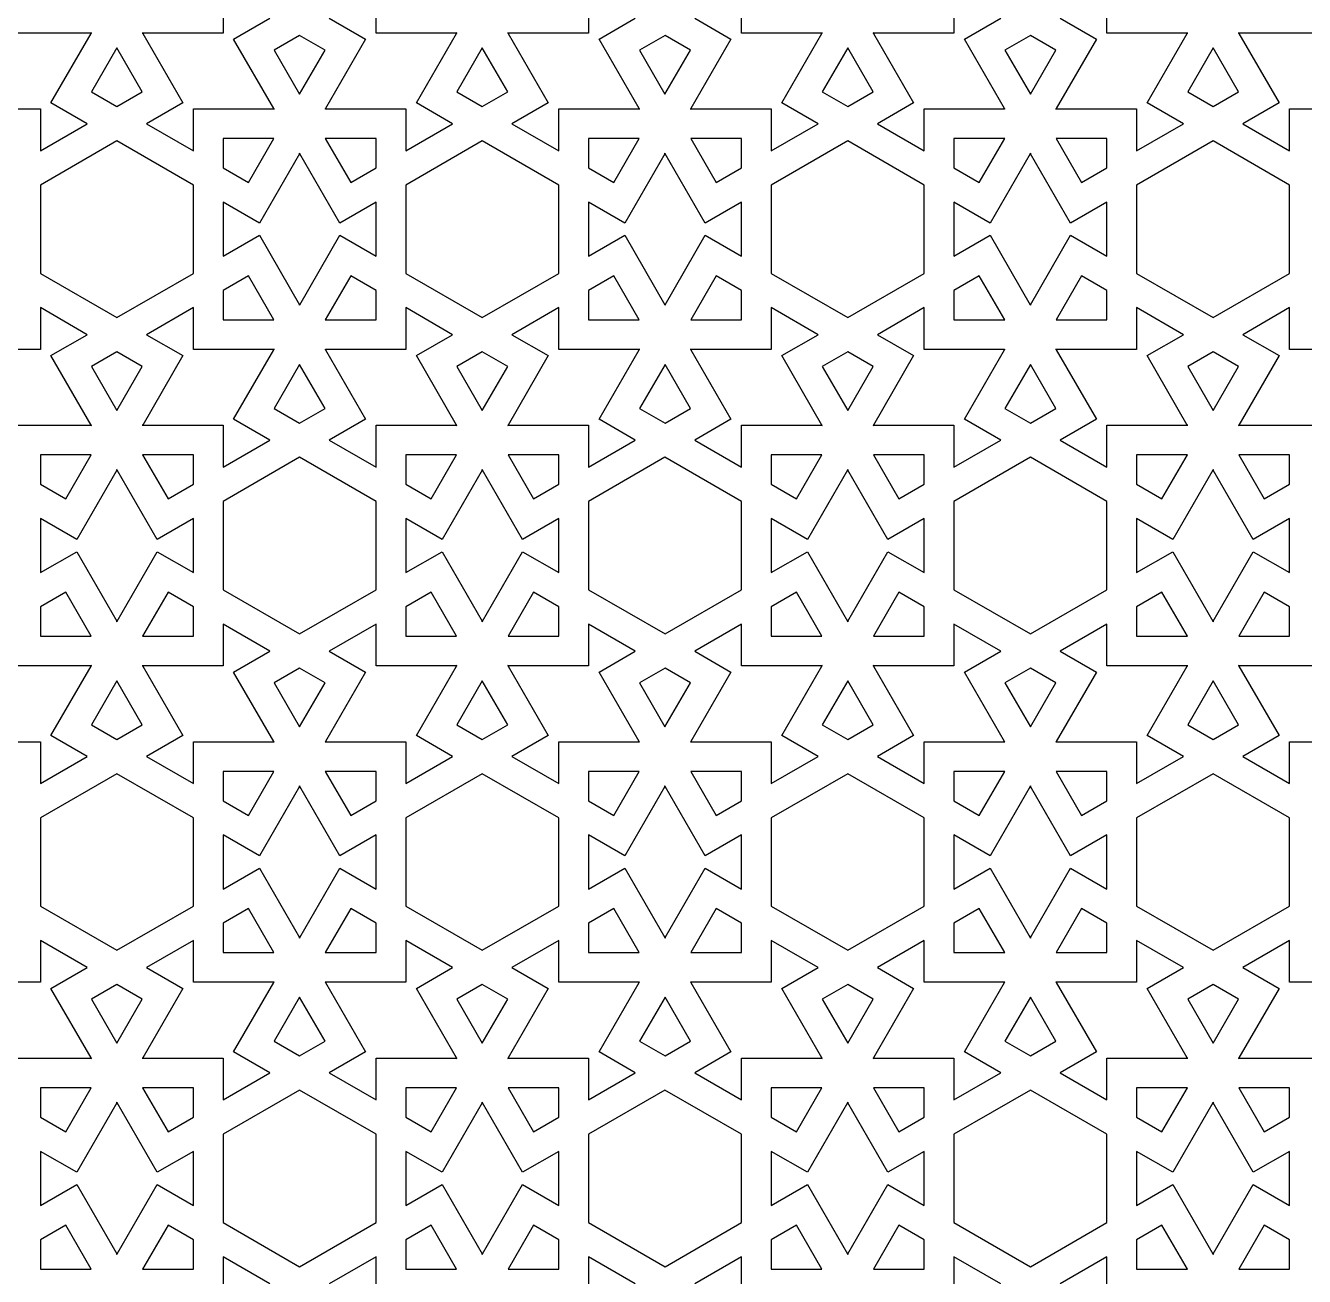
# Model space of a CAD drawing. Header units: metres. Extents: x -128 to 138, y -11 to 215.
# Drawn here: x 4.9 to 73.8, y 97 to 164.5 of the extents above; entities that cross this region are included whole.
import ezdxf

# ---------------------------------------------------------------- set-up
doc = ezdxf.new("R2010")
doc.units = ezdxf.units.M

msp = doc.modelspace()

# ---------------------------------------------------------------- linework, layer by layer
for p, q in [((15.569, 166.31), (15.569, 164.054)), ((23.8151, 164.054), (23.8151, 166.31)), ((35.2611, 166.31), (35.2611, 164.054)), ((43.5072, 164.054), (43.5072, 166.31)), ((54.9532, 166.31), (54.9532, 164.054)), ((63.1992, 164.054), (63.1992, 166.31)), ((16.1378, 163.725), (18.0921, 164.854)), ((21.2921, 164.854), (23.2464, 163.725)), ((35.8298, 163.725), (37.7841, 164.854)), ((40.9842, 164.854), (42.9385, 163.725)), ((55.5219, 163.725), (57.4762, 164.854)), ((60.6762, 164.854), (62.6306, 163.725)), ((8.44319, 164.054), (4.12302, 164.054)), ((6.29173, 160.297), (8.45181, 164.039)), ((8.46909, 164.069), (8.44319, 164.054)), ((8.45181, 164.039), (8.47772, 164.054)), ((8.46045, 164.054), (8.46909, 164.069)), ((8.47772, 164.054), (8.46045, 164.054)), ((11.2316, 164.054), (11.2143, 164.054)), ((11.2143, 164.054), (11.2403, 164.039)), ((11.2489, 164.054), (11.223, 164.069)), ((11.223, 164.069), (11.2316, 164.054)), ((11.2403, 164.039), (13.4003, 160.298)), ((15.569, 164.054), (11.2489, 164.054)), ((28.1353, 164.054), (23.8151, 164.054)), ((25.9838, 160.297), (28.1439, 164.039)), ((28.1611, 164.069), (28.1353, 164.054)), ((28.1439, 164.039), (28.1698, 164.054)), ((28.1525, 164.054), (28.1611, 164.069)), ((28.1698, 164.054), (28.1525, 164.054)), ((30.9237, 164.054), (30.9064, 164.054)), ((30.9064, 164.054), (30.9324, 164.039)), ((30.941, 164.054), (30.9151, 164.069)), ((30.9151, 164.069), (30.9237, 164.054)), ((30.9324, 164.039), (33.0924, 160.298)), ((35.2611, 164.054), (30.941, 164.054)), ((47.8273, 164.054), (43.5072, 164.054)), ((45.6759, 160.297), (47.836, 164.039)), ((47.8532, 164.069), (47.8273, 164.054)), ((47.836, 164.039), (47.8619, 164.054)), ((47.8446, 164.054), (47.8532, 164.069)), ((47.8619, 164.054), (47.8446, 164.054)), ((50.6158, 164.054), (50.5985, 164.054)), ((50.5985, 164.054), (50.6245, 164.039)), ((50.6331, 164.054), (50.6072, 164.069)), ((50.6072, 164.069), (50.6158, 164.054)), ((50.6245, 164.039), (52.7845, 160.298)), ((54.9532, 164.054), (50.6331, 164.054)), ((67.5194, 164.054), (63.1992, 164.054)), ((65.368, 160.297), (67.528, 164.039)), ((67.5453, 164.069), (67.5194, 164.054)), ((67.528, 164.039), (67.554, 164.054)), ((67.5367, 164.054), (67.5453, 164.069)), ((67.554, 164.054), (67.5367, 164.054)), ((70.3079, 164.054), (70.2906, 164.054)), ((70.2906, 164.054), (70.3165, 164.039)), ((70.3251, 164.054), (70.2992, 164.069)), ((70.2992, 164.069), (70.3079, 164.054)), ((70.3165, 164.039), (72.4766, 160.298)), ((74.6453, 164.054), (70.3251, 164.054)), ((18.2978, 159.984), (16.1378, 163.725)), ((19.6921, 163.93), (18.3234, 163.14)), ((21.0608, 163.14), (19.6921, 163.93)), ((23.2464, 163.725), (21.0863, 159.984)), ((37.9899, 159.984), (35.8298, 163.725)), ((39.3842, 163.93), (38.0155, 163.14)), ((40.7528, 163.14), (39.3842, 163.93)), ((42.9385, 163.725), (40.7784, 159.984)), ((57.682, 159.984), (55.5219, 163.725)), ((59.0762, 163.93), (57.7076, 163.14)), ((60.4449, 163.14), (59.0762, 163.93)), ((62.6306, 163.725), (60.4705, 159.984)), ((9.84604, 163.254), (8.47736, 160.883)), ((11.2147, 160.883), (9.84604, 163.254)), ((18.3234, 163.14), (19.6921, 160.769)), ((19.6921, 160.769), (21.0608, 163.14)), ((29.5381, 163.254), (28.1694, 160.883)), ((30.9068, 160.883), (29.5381, 163.254)), ((38.0155, 163.14), (39.3841, 160.769)), ((39.3841, 160.769), (40.7528, 163.14)), ((49.2302, 163.254), (47.8615, 160.883)), ((50.5989, 160.883), (49.2302, 163.254)), ((57.7076, 163.14), (59.0762, 160.769)), ((59.0762, 160.769), (60.4449, 163.14)), ((68.9223, 163.254), (67.5536, 160.883)), ((70.291, 160.883), (68.9223, 163.254)), ((8.47736, 160.883), (9.84604, 160.093)), ((9.84604, 160.093), (11.2147, 160.883)), ((28.1694, 160.883), (29.5381, 160.093)), ((29.5381, 160.093), (30.9068, 160.883)), ((47.8615, 160.883), (49.2302, 160.093)), ((49.2302, 160.093), (50.5989, 160.883)), ((67.5536, 160.883), (68.9223, 160.093)), ((68.9223, 160.093), (70.291, 160.883)), ((1.40285, 159.969), (5.72302, 159.969)), ((5.72302, 159.969), (5.72302, 157.712)), ((8.24605, 159.169), (6.29173, 160.297)), ((13.4003, 160.298), (11.446, 159.169)), ((13.9691, 159.969), (18.2892, 159.969)), ((13.9691, 157.712), (13.9691, 159.969)), ((18.2892, 159.969), (18.3151, 159.954)), ((18.3238, 159.969), (18.2978, 159.984)), ((18.3151, 159.954), (18.3065, 159.969)), ((18.3065, 159.969), (18.3238, 159.969)), ((21.0863, 159.984), (21.0604, 159.969)), ((21.0604, 159.969), (21.0777, 159.969)), ((21.0777, 159.969), (21.069, 159.954)), ((21.069, 159.954), (21.0949, 159.969)), ((21.0949, 159.969), (25.4151, 159.969)), ((25.4151, 159.969), (25.4151, 157.712)), ((27.9381, 159.169), (25.9838, 160.297)), ((33.0924, 160.298), (31.1381, 159.169)), ((33.6611, 159.969), (37.9813, 159.969)), ((33.6611, 157.712), (33.6611, 159.969)), ((37.9813, 159.969), (38.0072, 159.954)), ((38.0159, 159.969), (37.9899, 159.984)), ((38.0072, 159.954), (37.9986, 159.969)), ((37.9986, 159.969), (38.0159, 159.969)), ((40.7784, 159.984), (40.7525, 159.969)), ((40.7525, 159.969), (40.7698, 159.969)), ((40.7698, 159.969), (40.7611, 159.954)), ((40.7611, 159.954), (40.787, 159.969)), ((40.787, 159.969), (45.1072, 159.969)), ((45.1072, 159.969), (45.1072, 157.712)), ((47.6302, 159.169), (45.6759, 160.297)), ((52.7845, 160.298), (50.8302, 159.169)), ((53.3532, 159.969), (57.6734, 159.969)), ((53.3532, 157.712), (53.3532, 159.969)), ((57.6734, 159.969), (57.6993, 159.954)), ((57.7079, 159.969), (57.682, 159.984)), ((57.6993, 159.954), (57.6906, 159.969)), ((57.6906, 159.969), (57.7079, 159.969)), ((60.4705, 159.984), (60.4445, 159.969)), ((60.4445, 159.969), (60.4618, 159.969)), ((60.4618, 159.969), (60.4532, 159.954)), ((60.4532, 159.954), (60.4791, 159.969)), ((60.4791, 159.969), (64.7993, 159.969)), ((64.7993, 159.969), (64.7993, 157.712)), ((67.3223, 159.169), (65.368, 160.297)), ((72.4766, 160.298), (70.5223, 159.169)), ((73.0453, 159.969), (77.3654, 159.969)), ((73.0453, 157.712), (73.0453, 159.969)), ((5.72302, 157.712), (8.24605, 159.169)), ((11.446, 159.169), (13.9691, 157.712)), ((25.4151, 157.712), (27.9381, 159.169)), ((31.1381, 159.169), (33.6611, 157.712)), ((45.1072, 157.712), (47.6302, 159.169)), ((50.8302, 159.169), (53.3532, 157.712)), ((64.7993, 157.712), (67.3223, 159.169)), ((70.5223, 159.169), (73.0453, 157.712)), ((9.84604, 158.245), (5.72302, 155.865)), ((13.9691, 155.865), (9.84604, 158.245)), ((18.3064, 158.369), (15.5691, 158.369)), ((15.5691, 158.369), (15.5691, 156.789)), ((16.9377, 155.999), (18.3064, 158.369)), ((23.8151, 158.369), (21.0777, 158.369)), ((21.0777, 158.369), (22.4464, 155.999)), ((23.8151, 156.789), (23.8151, 158.369)), ((29.5381, 158.245), (25.4151, 155.865)), ((33.6611, 155.865), (29.5381, 158.245)), ((37.9985, 158.369), (35.2611, 158.369)), ((35.2611, 158.369), (35.2611, 156.789)), ((36.6298, 155.999), (37.9985, 158.369)), ((43.5072, 158.369), (40.7698, 158.369)), ((40.7698, 158.369), (42.1385, 155.999)), ((43.5072, 156.789), (43.5072, 158.369)), ((49.2302, 158.245), (45.1072, 155.865)), ((53.3532, 155.865), (49.2302, 158.245)), ((57.6906, 158.369), (54.9532, 158.369)), ((54.9532, 158.369), (54.9532, 156.789)), ((56.3219, 155.999), (57.6906, 158.369)), ((63.1992, 158.369), (60.4619, 158.369)), ((60.4619, 158.369), (61.8306, 155.999)), ((63.1992, 156.789), (63.1992, 158.369)), ((68.9223, 158.245), (64.7993, 155.865)), ((73.0453, 155.865), (68.9223, 158.245)), ((19.6834, 157.554), (17.5234, 153.813)), ((19.6921, 157.569), (19.6834, 157.584)), ((19.6834, 157.584), (19.6834, 157.554)), ((19.7007, 157.584), (19.6921, 157.569)), ((19.7007, 157.554), (19.7007, 157.584)), ((21.8608, 153.813), (19.7007, 157.554)), ((39.3755, 157.554), (37.2154, 153.813)), ((39.3841, 157.569), (39.3755, 157.584)), ((39.3755, 157.584), (39.3755, 157.554)), ((39.3928, 157.584), (39.3841, 157.569)), ((39.3928, 157.554), (39.3928, 157.584)), ((41.5528, 153.813), (39.3928, 157.554)), ((59.0676, 157.554), (56.9075, 153.813)), ((59.0762, 157.569), (59.0676, 157.584)), ((59.0676, 157.584), (59.0676, 157.554)), ((59.0849, 157.584), (59.0762, 157.569)), ((59.0849, 157.554), (59.0849, 157.584)), ((61.2449, 153.813), (59.0849, 157.554)), ((15.5691, 156.789), (16.9377, 155.999)), ((22.4464, 155.999), (23.8151, 156.789)), ((35.2611, 156.789), (36.6298, 155.999)), ((42.1385, 155.999), (43.5072, 156.789)), ((54.9532, 156.789), (56.3219, 155.999)), ((61.8306, 155.999), (63.1992, 156.789)), ((5.72302, 155.865), (5.72302, 151.104)), ((13.9691, 151.104), (13.9691, 155.865)), ((25.4151, 155.865), (25.4151, 151.104)), ((33.6611, 151.104), (33.6611, 155.865)), ((45.1072, 155.865), (45.1072, 151.104)), ((53.3532, 151.104), (53.3532, 155.865)), ((64.7993, 155.865), (64.7992, 151.104)), ((73.0453, 151.104), (73.0453, 155.865)), ((17.5234, 153.813), (15.569, 154.941)), ((15.569, 154.941), (15.5691, 152.028)), ((23.8151, 154.941), (21.8608, 153.813)), ((23.8151, 152.028), (23.8151, 154.941)), ((37.2154, 153.813), (35.2611, 154.941)), ((35.2611, 154.941), (35.2611, 152.028)), ((43.5072, 154.941), (41.5528, 153.813)), ((43.5072, 152.028), (43.5072, 154.941)), ((56.9075, 153.813), (54.9532, 154.941)), ((54.9532, 154.941), (54.9532, 152.028)), ((63.1992, 154.941), (61.2449, 153.813)), ((63.1992, 152.028), (63.1992, 154.941)), ((15.5691, 152.028), (17.5234, 153.156)), ((17.5234, 153.156), (19.6834, 149.415)), ((19.7007, 149.415), (21.8608, 153.156)), ((21.8608, 153.156), (23.8151, 152.028)), ((35.2611, 152.028), (37.2155, 153.156)), ((37.2155, 153.156), (39.3755, 149.415)), ((39.3928, 149.415), (41.5529, 153.156)), ((41.5529, 153.156), (43.5072, 152.028)), ((54.9532, 152.028), (56.9075, 153.156)), ((56.9075, 153.156), (59.0676, 149.415)), ((59.0849, 149.415), (61.2449, 153.156)), ((61.2449, 153.156), (63.1992, 152.028)), ((5.72302, 151.104), (9.84604, 148.724)), ((9.84604, 148.724), (13.9691, 151.104)), ((16.9377, 150.971), (15.569, 150.18)), ((18.3064, 148.6), (16.9377, 150.971)), ((22.4464, 150.971), (21.0777, 148.6)), ((23.8151, 150.18), (22.4464, 150.971)), ((25.4151, 151.104), (29.5381, 148.724)), ((29.5381, 148.724), (33.6611, 151.104)), ((36.6298, 150.971), (35.2611, 150.18)), ((37.9985, 148.6), (36.6298, 150.971)), ((42.1385, 150.971), (40.7698, 148.6)), ((43.5072, 150.18), (42.1385, 150.971)), ((45.1072, 151.104), (49.2302, 148.724)), ((49.2302, 148.724), (53.3532, 151.104)), ((56.3219, 150.971), (54.9532, 150.18)), ((57.6906, 148.6), (56.3219, 150.971)), ((61.8306, 150.971), (60.4619, 148.6)), ((63.1992, 150.18), (61.8306, 150.971)), ((64.7992, 151.104), (68.9223, 148.724)), ((68.9223, 148.724), (73.0453, 151.104)), ((15.569, 150.18), (15.569, 148.6)), ((23.8151, 148.6), (23.8151, 150.18)), ((35.2611, 150.18), (35.2611, 148.6)), ((43.5072, 148.6), (43.5072, 150.18)), ((54.9532, 150.18), (54.9532, 148.6)), ((63.1992, 148.6), (63.1992, 150.18)), ((8.24605, 147.8), (5.72302, 149.257)), ((5.72302, 149.257), (5.72302, 147)), ((13.9691, 149.257), (11.446, 147.8)), ((13.9691, 147), (13.9691, 149.257)), ((19.6834, 149.415), (19.6834, 149.385)), ((19.6834, 149.385), (19.6921, 149.4)), ((19.6921, 149.4), (19.7007, 149.385)), ((19.7007, 149.385), (19.7007, 149.415)), ((27.9381, 147.8), (25.4151, 149.257)), ((25.4151, 149.257), (25.4151, 147)), ((33.6611, 149.257), (31.1381, 147.8)), ((33.6611, 147), (33.6611, 149.257)), ((39.3755, 149.415), (39.3755, 149.385)), ((39.3755, 149.385), (39.3842, 149.4)), ((39.3842, 149.4), (39.3928, 149.385)), ((39.3928, 149.385), (39.3928, 149.415)), ((47.6302, 147.8), (45.1072, 149.257)), ((45.1072, 149.257), (45.1072, 147)), ((53.3532, 149.257), (50.8302, 147.8)), ((53.3532, 147), (53.3532, 149.257)), ((59.0676, 149.415), (59.0676, 149.385)), ((59.0676, 149.385), (59.0762, 149.4)), ((59.0762, 149.4), (59.0849, 149.385)), ((59.0849, 149.385), (59.0849, 149.415)), ((67.3223, 147.8), (64.7992, 149.257)), ((64.7992, 149.257), (64.7992, 147)), ((73.0453, 149.257), (70.5223, 147.8)), ((73.0453, 147), (73.0453, 149.257)), ((15.569, 148.6), (18.3064, 148.6)), ((21.0777, 148.6), (23.8151, 148.6)), ((35.2611, 148.6), (37.9985, 148.6)), ((40.7698, 148.6), (43.5072, 148.6)), ((54.9532, 148.6), (57.6906, 148.6)), ((60.4619, 148.6), (63.1992, 148.6)), ((6.29173, 146.672), (8.24605, 147.8)), ((11.446, 147.8), (13.4003, 146.672)), ((25.9838, 146.672), (27.9381, 147.8)), ((31.1381, 147.8), (33.0924, 146.672)), ((45.6759, 146.672), (47.6302, 147.8)), ((50.8302, 147.8), (52.7845, 146.672)), ((65.368, 146.672), (67.3223, 147.8)), ((70.5223, 147.8), (72.4766, 146.672)), ((5.72302, 147), (1.40289, 147)), ((9.84604, 146.876), (8.47736, 146.086)), ((11.2147, 146.086), (9.84604, 146.876)), ((18.2892, 147), (13.9691, 147)), ((16.1378, 143.244), (18.2978, 146.985)), ((18.3151, 147.015), (18.2892, 147)), ((18.2978, 146.985), (18.3238, 147)), ((18.3065, 147), (18.3151, 147.015)), ((18.3238, 147), (18.3065, 147)), ((21.0777, 147), (21.0604, 147)), ((21.0604, 147), (21.0863, 146.985)), ((21.095, 147), (21.069, 147.015)), ((21.069, 147.015), (21.0777, 147)), ((21.0863, 146.985), (23.2464, 143.244)), ((25.4151, 147), (21.095, 147)), ((29.5381, 146.876), (28.1694, 146.086)), ((30.9068, 146.086), (29.5381, 146.876)), ((37.9813, 147), (33.6611, 147)), ((35.8298, 143.244), (37.9899, 146.985)), ((38.0072, 147.015), (37.9813, 147)), ((37.9899, 146.985), (38.0158, 147)), ((37.9986, 147), (38.0072, 147.015)), ((38.0158, 147), (37.9986, 147)), ((40.7698, 147), (40.7524, 147)), ((40.7524, 147), (40.7784, 146.985)), ((40.787, 147), (40.7611, 147.015)), ((40.7611, 147.015), (40.7698, 147)), ((40.7784, 146.985), (42.9385, 143.244)), ((45.1072, 147), (40.787, 147)), ((49.2302, 146.876), (47.8615, 146.086)), ((50.5989, 146.086), (49.2302, 146.876)), ((57.6733, 147), (53.3532, 147)), ((55.5219, 143.244), (57.682, 146.985)), ((57.6993, 147.015), (57.6733, 147)), ((57.682, 146.985), (57.7079, 147)), ((57.6906, 147), (57.6993, 147.015)), ((57.7079, 147), (57.6906, 147)), ((60.4618, 147), (60.4445, 147)), ((60.4445, 147), (60.4705, 146.985)), ((60.4791, 147), (60.4532, 147.015)), ((60.4532, 147.015), (60.4618, 147)), ((60.4705, 146.985), (62.6306, 143.244)), ((64.7992, 147), (60.4791, 147)), ((68.9223, 146.876), (67.5536, 146.086)), ((70.291, 146.086), (68.9223, 146.876)), ((77.3654, 147), (73.0453, 147)), ((8.45177, 142.93), (6.29173, 146.672)), ((13.4003, 146.672), (11.2403, 142.93)), ((19.6921, 146.2), (18.3234, 143.829)), ((21.0608, 143.829), (19.6921, 146.2)), ((28.1438, 142.93), (25.9838, 146.672)), ((33.0924, 146.672), (30.9324, 142.93)), ((39.3842, 146.2), (38.0155, 143.829)), ((40.7528, 143.829), (39.3842, 146.2)), ((47.8359, 142.93), (45.6759, 146.672)), ((52.7845, 146.672), (50.6245, 142.93)), ((59.0762, 146.2), (57.7076, 143.829)), ((60.4449, 143.829), (59.0762, 146.2)), ((67.528, 142.93), (65.368, 146.672)), ((72.4766, 146.672), (70.3165, 142.93)), ((8.47736, 146.086), (9.84604, 143.715)), ((9.84604, 143.715), (11.2147, 146.086)), ((28.1694, 146.086), (29.5381, 143.715)), ((29.5381, 143.715), (30.9068, 146.086)), ((47.8615, 146.086), (49.2302, 143.715)), ((49.2302, 143.715), (50.5989, 146.086)), ((67.5536, 146.086), (68.9223, 143.715)), ((68.9223, 143.715), (70.291, 146.086)), ((18.3234, 143.829), (19.6921, 143.039)), ((19.6921, 143.039), (21.0608, 143.829)), ((38.0155, 143.829), (39.3842, 143.039)), ((39.3842, 143.039), (40.7528, 143.829)), ((57.7076, 143.829), (59.0762, 143.039)), ((59.0762, 143.039), (60.4449, 143.829)), ((4.12302, 142.915), (8.44315, 142.915)), ((8.44315, 142.915), (8.46907, 142.9)), ((8.47774, 142.915), (8.45177, 142.93)), ((8.46907, 142.9), (8.46043, 142.915)), ((8.46043, 142.915), (8.47774, 142.915)), ((11.2403, 142.93), (11.2144, 142.915)), ((11.2144, 142.915), (11.2316, 142.915)), ((11.2316, 142.915), (11.223, 142.9)), ((11.223, 142.9), (11.2489, 142.915)), ((11.2489, 142.915), (15.5691, 142.915)), ((15.5691, 142.915), (15.569, 140.659)), ((18.0921, 142.115), (16.1378, 143.244)), ((23.2464, 143.244), (21.2921, 142.115)), ((23.8151, 142.915), (28.1352, 142.915)), ((23.8151, 140.659), (23.8151, 142.915)), ((28.1352, 142.915), (28.1611, 142.9)), ((28.1698, 142.915), (28.1438, 142.93)), ((28.1611, 142.9), (28.1525, 142.915)), ((28.1525, 142.915), (28.1698, 142.915)), ((30.9324, 142.93), (30.9064, 142.915)), ((30.9064, 142.915), (30.9237, 142.915)), ((30.9237, 142.915), (30.9151, 142.9)), ((30.9151, 142.9), (30.941, 142.915)), ((30.941, 142.915), (35.2611, 142.915)), ((35.2611, 142.915), (35.2611, 140.659)), ((37.7841, 142.115), (35.8298, 143.244)), ((42.9385, 143.244), (40.9841, 142.115)), ((43.5072, 142.915), (47.8273, 142.915)), ((43.5072, 140.659), (43.5072, 142.915)), ((47.8273, 142.915), (47.8532, 142.9)), ((47.8619, 142.915), (47.8359, 142.93)), ((47.8532, 142.9), (47.8446, 142.915)), ((47.8446, 142.915), (47.8619, 142.915)), ((50.6245, 142.93), (50.5985, 142.915)), ((50.5985, 142.915), (50.6158, 142.915)), ((50.6158, 142.915), (50.6072, 142.9)), ((50.6072, 142.9), (50.6331, 142.915)), ((50.6331, 142.915), (54.9532, 142.915)), ((54.9532, 142.915), (54.9532, 140.659)), ((57.4762, 142.115), (55.5219, 143.244)), ((62.6306, 143.244), (60.6762, 142.115)), ((63.1993, 142.915), (67.5194, 142.915)), ((63.1993, 140.659), (63.1993, 142.915)), ((67.5194, 142.915), (67.5453, 142.9)), ((67.554, 142.915), (67.528, 142.93)), ((67.5453, 142.9), (67.5367, 142.915)), ((67.5367, 142.915), (67.554, 142.915)), ((70.3165, 142.93), (70.2906, 142.915)), ((70.2906, 142.915), (70.3079, 142.915)), ((70.3079, 142.915), (70.2992, 142.9)), ((70.2992, 142.9), (70.3252, 142.915)), ((70.3252, 142.915), (74.6453, 142.915)), ((15.569, 140.659), (18.0921, 142.115)), ((21.2921, 142.115), (23.8151, 140.659)), ((35.2611, 140.659), (37.7841, 142.115)), ((40.9841, 142.115), (43.5072, 140.659)), ((54.9532, 140.659), (57.4762, 142.115)), ((60.6762, 142.115), (63.1993, 140.659)), ((8.46039, 141.315), (5.72302, 141.315)), ((5.72302, 141.315), (5.72302, 139.735)), ((7.09171, 138.945), (8.46039, 141.315)), ((13.9691, 141.315), (11.2317, 141.315)), ((11.2317, 141.315), (12.6004, 138.945)), ((13.9691, 139.735), (13.9691, 141.315)), ((28.1525, 141.315), (25.4151, 141.315)), ((25.4151, 141.315), (25.4151, 139.735)), ((26.7838, 138.945), (28.1525, 141.315)), ((33.6611, 141.315), (30.9238, 141.315)), ((30.9238, 141.315), (32.2924, 138.945)), ((33.6611, 139.735), (33.6611, 141.315)), ((47.8445, 141.315), (45.1072, 141.315)), ((45.1072, 141.315), (45.1072, 139.735)), ((46.4759, 138.945), (47.8445, 141.315)), ((53.3532, 141.315), (50.6158, 141.315)), ((50.6158, 141.315), (51.9845, 138.945)), ((53.3532, 139.735), (53.3532, 141.315)), ((67.5366, 141.315), (64.7993, 141.315)), ((64.7993, 141.315), (64.7993, 139.735)), ((66.1679, 138.945), (67.5366, 141.315)), ((73.0453, 141.315), (70.3079, 141.315)), ((70.3079, 141.315), (71.6766, 138.945)), ((73.0453, 139.735), (73.0453, 141.315)), ((19.6921, 141.192), (15.5691, 138.811)), ((23.8151, 138.811), (19.6921, 141.192)), ((39.3841, 141.192), (35.2611, 138.811)), ((43.5072, 138.811), (39.3841, 141.192)), ((59.0762, 141.192), (54.9532, 138.811)), ((63.1993, 138.811), (59.0762, 141.192)), ((9.83737, 140.5), (7.67732, 136.759)), ((9.84602, 140.515), (9.83737, 140.53)), ((9.83737, 140.53), (9.83737, 140.5)), ((9.85469, 140.53), (9.84602, 140.515)), ((9.85469, 140.5), (9.85469, 140.53)), ((12.0147, 136.759), (9.85469, 140.5)), ((29.5295, 140.5), (27.3694, 136.759)), ((29.5381, 140.515), (29.5295, 140.53)), ((29.5295, 140.53), (29.5295, 140.5)), ((29.5468, 140.53), (29.5381, 140.515)), ((29.5468, 140.5), (29.5468, 140.53)), ((31.7068, 136.759), (29.5468, 140.5)), ((49.2215, 140.5), (47.0615, 136.759)), ((49.2302, 140.515), (49.2215, 140.53)), ((49.2215, 140.53), (49.2215, 140.5)), ((49.2388, 140.53), (49.2302, 140.515)), ((49.2388, 140.5), (49.2388, 140.53)), ((51.3989, 136.759), (49.2388, 140.5)), ((68.9136, 140.5), (66.7536, 136.759)), ((68.9223, 140.515), (68.9136, 140.53)), ((68.9136, 140.53), (68.9136, 140.5)), ((68.9309, 140.53), (68.9223, 140.515)), ((68.9309, 140.5), (68.9309, 140.53)), ((71.091, 136.759), (68.9309, 140.5)), ((5.72302, 139.735), (7.09171, 138.945)), ((12.6004, 138.945), (13.9691, 139.735)), ((25.4151, 139.735), (26.7838, 138.945)), ((32.2924, 138.945), (33.6611, 139.735)), ((45.1072, 139.735), (46.4759, 138.945)), ((51.9845, 138.945), (53.3532, 139.735)), ((64.7993, 139.735), (66.1679, 138.945)), ((71.6766, 138.945), (73.0453, 139.735)), ((15.5691, 138.811), (15.569, 134.05)), ((23.8151, 134.05), (23.8151, 138.811)), ((35.2611, 138.811), (35.2611, 134.05)), ((43.5072, 134.05), (43.5072, 138.811)), ((54.9532, 138.811), (54.9532, 134.05)), ((63.1992, 134.05), (63.1993, 138.811)), ((7.67732, 136.759), (5.72301, 137.887)), ((5.72301, 137.887), (5.72302, 134.974)), ((13.969, 137.887), (12.0147, 136.759)), ((13.9691, 134.974), (13.969, 137.887)), ((27.3694, 136.759), (25.4151, 137.887)), ((25.4151, 137.887), (25.4151, 134.974)), ((33.6611, 137.887), (31.7068, 136.759)), ((33.6611, 134.974), (33.6611, 137.887)), ((47.0615, 136.759), (45.1072, 137.887)), ((45.1072, 137.887), (45.1072, 134.974)), ((53.3532, 137.887), (51.3989, 136.759)), ((53.3532, 134.974), (53.3532, 137.887)), ((66.7536, 136.759), (64.7993, 137.887)), ((64.7993, 137.887), (64.7993, 134.974)), ((73.0453, 137.887), (71.091, 136.759)), ((73.0453, 134.974), (73.0453, 137.887)), ((5.72302, 134.974), (7.67734, 136.102)), ((7.67734, 136.102), (9.83737, 132.361)), ((9.85469, 132.361), (12.0147, 136.102)), ((12.0147, 136.102), (13.9691, 134.974)), ((25.4151, 134.974), (27.3694, 136.102)), ((27.3694, 136.102), (29.5294, 132.361)), ((29.5468, 132.361), (31.7068, 136.102)), ((31.7068, 136.102), (33.6611, 134.974)), ((45.1072, 134.974), (47.0615, 136.102)), ((47.0615, 136.102), (49.2215, 132.361)), ((49.2388, 132.361), (51.3989, 136.102)), ((51.3989, 136.102), (53.3532, 134.974)), ((64.7993, 134.974), (66.7536, 136.102)), ((66.7536, 136.102), (68.9136, 132.361)), ((68.9309, 132.361), (71.091, 136.102)), ((71.091, 136.102), (73.0453, 134.974)), ((7.09171, 133.917), (5.72301, 133.127)), ((8.46039, 131.546), (7.09171, 133.917)), ((12.6004, 133.917), (11.2317, 131.546)), ((13.969, 133.127), (12.6004, 133.917)), ((15.569, 134.05), (19.6921, 131.67)), ((19.6921, 131.67), (23.8151, 134.05)), ((26.7838, 133.917), (25.4151, 133.127)), ((28.1525, 131.546), (26.7838, 133.917)), ((32.2924, 133.917), (30.9238, 131.546)), ((33.6611, 133.127), (32.2924, 133.917)), ((35.2611, 134.05), (39.3842, 131.67)), ((39.3842, 131.67), (43.5072, 134.05)), ((46.4759, 133.917), (45.1072, 133.127)), ((47.8445, 131.546), (46.4759, 133.917)), ((51.9845, 133.917), (50.6158, 131.546)), ((53.3532, 133.127), (51.9845, 133.917)), ((54.9532, 134.05), (59.0762, 131.67)), ((59.0762, 131.67), (63.1992, 134.05)), ((66.1679, 133.917), (64.7993, 133.127)), ((67.5366, 131.546), (66.1679, 133.917)), ((71.6766, 133.917), (70.3079, 131.546)), ((73.0453, 133.127), (71.6766, 133.917)), ((5.72301, 133.127), (5.72301, 131.546)), ((13.969, 131.546), (13.969, 133.127)), ((25.4151, 133.127), (25.4151, 131.546)), ((33.6611, 131.546), (33.6611, 133.127)), ((45.1072, 133.127), (45.1072, 131.546)), ((53.3532, 131.546), (53.3532, 133.127)), ((64.7993, 133.127), (64.7993, 131.546)), ((73.0453, 131.546), (73.0453, 133.127)), ((9.83737, 132.361), (9.83737, 132.331)), ((9.83737, 132.331), (9.84604, 132.346)), ((9.84604, 132.346), (9.85469, 132.331)), ((9.85469, 132.331), (9.85469, 132.361)), ((29.5294, 132.361), (29.5294, 132.331)), ((29.5294, 132.331), (29.5381, 132.346)), ((29.5381, 132.346), (29.5468, 132.331)), ((29.5468, 132.331), (29.5468, 132.361)), ((49.2215, 132.361), (49.2215, 132.331)), ((49.2215, 132.331), (49.2302, 132.346)), ((49.2302, 132.346), (49.2388, 132.331)), ((49.2388, 132.331), (49.2388, 132.361)), ((68.9136, 132.361), (68.9136, 132.331)), ((68.9136, 132.331), (68.9223, 132.346)), ((68.9223, 132.346), (68.9309, 132.331)), ((68.9309, 132.331), (68.9309, 132.361)), ((18.0921, 130.746), (15.569, 132.203)), ((15.569, 132.203), (15.569, 129.946)), ((23.8151, 132.203), (21.2921, 130.746)), ((23.8151, 129.946), (23.8151, 132.203)), ((37.7841, 130.746), (35.2611, 132.203)), ((35.2611, 132.203), (35.2611, 129.946)), ((43.5072, 132.203), (40.9842, 130.746)), ((43.5072, 129.946), (43.5072, 132.203)), ((57.4762, 130.746), (54.9532, 132.203)), ((54.9532, 132.203), (54.9532, 129.946)), ((63.1992, 132.203), (60.6762, 130.746)), ((63.1992, 129.946), (63.1992, 132.203)), ((5.72301, 131.546), (8.46039, 131.546)), ((11.2317, 131.546), (13.969, 131.546)), ((25.4151, 131.546), (28.1525, 131.546)), ((30.9238, 131.546), (33.6611, 131.546)), ((45.1072, 131.546), (47.8445, 131.546)), ((50.6158, 131.546), (53.3532, 131.546)), ((64.7993, 131.546), (67.5366, 131.546)), ((70.3079, 131.546), (73.0453, 131.546)), ((16.1378, 129.618), (18.0921, 130.746)), ((21.2921, 130.746), (23.2464, 129.618)), ((35.8298, 129.618), (37.7841, 130.746)), ((40.9842, 130.746), (42.9385, 129.618)), ((55.5219, 129.618), (57.4762, 130.746)), ((60.6762, 130.746), (62.6306, 129.618)), ((8.44319, 129.946), (4.12302, 129.946)), ((6.29173, 126.19), (8.45181, 129.931)), ((8.46909, 129.961), (8.44319, 129.946)), ((8.45181, 129.931), (8.47772, 129.946)), ((8.46045, 129.946), (8.46909, 129.961)), ((8.47772, 129.946), (8.46045, 129.946)), ((11.2316, 129.946), (11.2143, 129.946)), ((11.2143, 129.946), (11.2403, 129.931)), ((11.2489, 129.946), (11.223, 129.961)), ((11.223, 129.961), (11.2316, 129.946)), ((11.2403, 129.931), (13.4003, 126.19)), ((15.569, 129.946), (11.2489, 129.946)), ((18.2978, 125.876), (16.1378, 129.618)), ((19.6921, 129.822), (18.3234, 129.032)), ((21.0608, 129.032), (19.6921, 129.822)), ((23.2464, 129.618), (21.0863, 125.876)), ((28.1353, 129.946), (23.8151, 129.946)), ((25.9838, 126.19), (28.1439, 129.931)), ((28.1611, 129.961), (28.1353, 129.946)), ((28.1439, 129.931), (28.1698, 129.946)), ((28.1525, 129.946), (28.1611, 129.961)), ((28.1698, 129.946), (28.1525, 129.946)), ((30.9237, 129.946), (30.9064, 129.946)), ((30.9064, 129.946), (30.9324, 129.931)), ((30.941, 129.946), (30.9151, 129.961)), ((30.9151, 129.961), (30.9237, 129.946)), ((30.9324, 129.931), (33.0924, 126.19)), ((35.2611, 129.946), (30.941, 129.946)), ((37.9899, 125.876), (35.8298, 129.618)), ((39.3842, 129.822), (38.0155, 129.032)), ((40.7528, 129.032), (39.3842, 129.822)), ((42.9385, 129.618), (40.7784, 125.876)), ((47.8273, 129.946), (43.5072, 129.946)), ((45.6759, 126.19), (47.836, 129.931)), ((47.8532, 129.961), (47.8273, 129.946)), ((47.836, 129.931), (47.8619, 129.946)), ((47.8446, 129.946), (47.8532, 129.961)), ((47.8619, 129.946), (47.8446, 129.946)), ((50.6158, 129.946), (50.5985, 129.946)), ((50.5985, 129.946), (50.6245, 129.931)), ((50.6331, 129.946), (50.6072, 129.961)), ((50.6072, 129.961), (50.6158, 129.946)), ((50.6245, 129.931), (52.7845, 126.19)), ((54.9532, 129.946), (50.6331, 129.946)), ((57.682, 125.876), (55.5219, 129.618)), ((59.0762, 129.822), (57.7076, 129.032)), ((60.4449, 129.032), (59.0762, 129.822)), ((62.6306, 129.618), (60.4705, 125.876)), ((67.5194, 129.946), (63.1992, 129.946)), ((65.368, 126.19), (67.528, 129.931)), ((67.5453, 129.961), (67.5194, 129.946)), ((67.528, 129.931), (67.554, 129.946)), ((67.5367, 129.946), (67.5453, 129.961)), ((67.554, 129.946), (67.5367, 129.946)), ((70.3079, 129.946), (70.2906, 129.946)), ((70.2906, 129.946), (70.3165, 129.931)), ((70.3251, 129.946), (70.2992, 129.961)), ((70.2992, 129.961), (70.3079, 129.946)), ((70.3165, 129.931), (72.4766, 126.19)), ((74.6453, 129.946), (70.3251, 129.946)), ((9.84604, 129.146), (8.47736, 126.775)), ((11.2147, 126.775), (9.84604, 129.146)), ((18.3234, 129.032), (19.6921, 126.662)), ((19.6921, 126.662), (21.0608, 129.032)), ((29.5381, 129.146), (28.1694, 126.775)), ((30.9068, 126.775), (29.5381, 129.146)), ((38.0155, 129.032), (39.3841, 126.662)), ((39.3841, 126.662), (40.7528, 129.032)), ((49.2302, 129.146), (47.8615, 126.775)), ((50.5989, 126.775), (49.2302, 129.146)), ((57.7076, 129.032), (59.0762, 126.662)), ((59.0762, 126.662), (60.4449, 129.032)), ((68.9223, 129.146), (67.5536, 126.775)), ((70.291, 126.775), (68.9223, 129.146)), ((8.24605, 125.061), (6.29173, 126.19)), ((8.47736, 126.775), (9.84604, 125.985)), ((9.84604, 125.985), (11.2147, 126.775)), ((13.4003, 126.19), (11.446, 125.061)), ((27.9381, 125.061), (25.9838, 126.19)), ((28.1694, 126.775), (29.5381, 125.985)), ((29.5381, 125.985), (30.9068, 126.775)), ((33.0924, 126.19), (31.1381, 125.061)), ((47.6302, 125.061), (45.6759, 126.19)), ((47.8615, 126.775), (49.2302, 125.985)), ((49.2302, 125.985), (50.5989, 126.775)), ((52.7845, 126.19), (50.8302, 125.061)), ((67.3223, 125.061), (65.368, 126.19)), ((67.5536, 126.775), (68.9223, 125.985)), ((68.9223, 125.985), (70.291, 126.775)), ((72.4766, 126.19), (70.5223, 125.061)), ((1.40285, 125.861), (5.72302, 125.861)), ((5.72302, 125.861), (5.72302, 123.605)), ((13.9691, 125.861), (18.2892, 125.861)), ((13.9691, 123.605), (13.9691, 125.861)), ((18.2892, 125.861), (18.3151, 125.847)), ((18.3238, 125.861), (18.2978, 125.876)), ((18.3151, 125.847), (18.3065, 125.861)), ((18.3065, 125.861), (18.3238, 125.861)), ((21.0863, 125.876), (21.0604, 125.861)), ((21.0604, 125.861), (21.0777, 125.861)), ((21.0777, 125.861), (21.069, 125.847)), ((21.069, 125.847), (21.0949, 125.861)), ((21.0949, 125.861), (25.4151, 125.861)), ((25.4151, 125.861), (25.4151, 123.605)), ((33.6611, 125.861), (37.9813, 125.861)), ((33.6611, 123.605), (33.6611, 125.861)), ((37.9813, 125.861), (38.0072, 125.847)), ((38.0159, 125.861), (37.9899, 125.876)), ((38.0072, 125.847), (37.9986, 125.861)), ((37.9986, 125.861), (38.0159, 125.861)), ((40.7784, 125.876), (40.7525, 125.861)), ((40.7525, 125.861), (40.7698, 125.861)), ((40.7698, 125.861), (40.7611, 125.847)), ((40.7611, 125.847), (40.787, 125.861)), ((40.787, 125.861), (45.1072, 125.861)), ((45.1072, 125.861), (45.1072, 123.605)), ((53.3532, 125.861), (57.6734, 125.861)), ((53.3532, 123.605), (53.3532, 125.861)), ((57.6734, 125.861), (57.6993, 125.847)), ((57.7079, 125.861), (57.682, 125.876)), ((57.6993, 125.847), (57.6906, 125.861)), ((57.6906, 125.861), (57.7079, 125.861)), ((60.4705, 125.876), (60.4445, 125.861)), ((60.4445, 125.861), (60.4618, 125.861)), ((60.4618, 125.861), (60.4532, 125.847)), ((60.4532, 125.847), (60.4791, 125.861)), ((60.4791, 125.861), (64.7993, 125.861)), ((64.7993, 125.861), (64.7993, 123.605)), ((73.0453, 125.861), (77.3654, 125.861)), ((73.0453, 123.605), (73.0453, 125.861)), ((5.72302, 123.605), (8.24605, 125.061)), ((11.446, 125.061), (13.9691, 123.605)), ((25.4151, 123.605), (27.9381, 125.061)), ((31.1381, 125.061), (33.6611, 123.605)), ((45.1072, 123.605), (47.6302, 125.061)), ((50.8302, 125.061), (53.3532, 123.605)), ((64.7993, 123.605), (67.3223, 125.061)), ((70.5223, 125.061), (73.0453, 123.605)), ((9.84604, 124.138), (5.72302, 121.757)), ((13.9691, 121.757), (9.84604, 124.138)), ((18.3064, 124.261), (15.5691, 124.261)), ((15.5691, 124.261), (15.5691, 122.681)), ((16.9377, 121.891), (18.3064, 124.261)), ((23.8151, 124.261), (21.0777, 124.261)), ((21.0777, 124.261), (22.4464, 121.891)), ((23.8151, 122.681), (23.8151, 124.261)), ((29.5381, 124.138), (25.4151, 121.757)), ((33.6611, 121.757), (29.5381, 124.138)), ((37.9985, 124.261), (35.2611, 124.261)), ((35.2611, 124.261), (35.2611, 122.681)), ((36.6298, 121.891), (37.9985, 124.261)), ((43.5072, 124.261), (40.7698, 124.261)), ((40.7698, 124.261), (42.1385, 121.891)), ((43.5072, 122.681), (43.5072, 124.261)), ((49.2302, 124.138), (45.1072, 121.757)), ((53.3532, 121.757), (49.2302, 124.138)), ((57.6906, 124.261), (54.9532, 124.261)), ((54.9532, 124.261), (54.9532, 122.681)), ((56.3219, 121.891), (57.6906, 124.261)), ((63.1992, 124.261), (60.4619, 124.261)), ((60.4619, 124.261), (61.8306, 121.891)), ((63.1992, 122.681), (63.1992, 124.261)), ((68.9223, 124.138), (64.7993, 121.757)), ((73.0453, 121.757), (68.9223, 124.138)), ((19.6834, 123.447), (17.5234, 119.705)), ((19.6921, 123.462), (19.6834, 123.476)), ((19.6834, 123.476), (19.6834, 123.447)), ((19.7007, 123.477), (19.6921, 123.462)), ((19.7007, 123.446), (19.7007, 123.477)), ((21.8608, 119.705), (19.7007, 123.446)), ((39.3755, 123.447), (37.2154, 119.705)), ((39.3841, 123.462), (39.3755, 123.476)), ((39.3755, 123.476), (39.3755, 123.447)), ((39.3928, 123.477), (39.3841, 123.462)), ((39.3928, 123.447), (39.3928, 123.477)), ((41.5528, 119.705), (39.3928, 123.447)), ((59.0676, 123.447), (56.9075, 119.705)), ((59.0762, 123.462), (59.0676, 123.476)), ((59.0676, 123.476), (59.0676, 123.447)), ((59.0849, 123.477), (59.0762, 123.462)), ((59.0849, 123.447), (59.0849, 123.477)), ((61.2449, 119.705), (59.0849, 123.447)), ((15.5691, 122.681), (16.9377, 121.891)), ((22.4464, 121.891), (23.8151, 122.681)), ((35.2611, 122.681), (36.6298, 121.891)), ((42.1385, 121.891), (43.5072, 122.681)), ((54.9532, 122.681), (56.3219, 121.891)), ((61.8306, 121.891), (63.1992, 122.681)), ((5.72302, 121.757), (5.72302, 116.996)), ((13.9691, 116.996), (13.9691, 121.757)), ((25.4151, 121.757), (25.4151, 116.996)), ((33.6611, 116.996), (33.6611, 121.757)), ((45.1072, 121.757), (45.1072, 116.996)), ((53.3532, 116.996), (53.3532, 121.757)), ((64.7993, 121.757), (64.7992, 116.996)), ((73.0453, 116.996), (73.0453, 121.757)), ((17.5234, 119.705), (15.569, 120.834)), ((15.569, 120.834), (15.5691, 117.92)), ((23.8151, 120.834), (21.8608, 119.705)), ((23.8151, 117.92), (23.8151, 120.834)), ((37.2154, 119.705), (35.2611, 120.834)), ((35.2611, 120.834), (35.2611, 117.92)), ((43.5072, 120.834), (41.5528, 119.705)), ((43.5072, 117.92), (43.5072, 120.834)), ((56.9075, 119.705), (54.9532, 120.834)), ((54.9532, 120.834), (54.9532, 117.92)), ((63.1992, 120.834), (61.2449, 119.705)), ((63.1992, 117.92), (63.1992, 120.834)), ((15.5691, 117.92), (17.5234, 119.049)), ((17.5234, 119.049), (19.6834, 115.307)), ((19.7007, 115.307), (21.8608, 119.049)), ((21.8608, 119.049), (23.8151, 117.92)), ((35.2611, 117.92), (37.2155, 119.049)), ((37.2155, 119.049), (39.3755, 115.307)), ((39.3928, 115.307), (41.5529, 119.049)), ((41.5529, 119.049), (43.5072, 117.92)), ((54.9532, 117.92), (56.9075, 119.049)), ((56.9075, 119.049), (59.0676, 115.307)), ((59.0849, 115.307), (61.2449, 119.049)), ((61.2449, 119.049), (63.1992, 117.92)), ((5.72302, 116.996), (9.84604, 114.616)), ((9.84604, 114.616), (13.9691, 116.996)), ((16.9377, 116.863), (15.569, 116.073)), ((18.3064, 114.492), (16.9377, 116.863)), ((22.4464, 116.863), (21.0777, 114.492)), ((23.8151, 116.073), (22.4464, 116.863)), ((25.4151, 116.996), (29.5381, 114.616)), ((29.5381, 114.616), (33.6611, 116.996)), ((36.6298, 116.863), (35.2611, 116.073)), ((37.9985, 114.492), (36.6298, 116.863)), ((42.1385, 116.863), (40.7698, 114.492)), ((43.5072, 116.073), (42.1385, 116.863)), ((45.1072, 116.996), (49.2302, 114.616)), ((49.2302, 114.616), (53.3532, 116.996)), ((56.3219, 116.863), (54.9532, 116.073)), ((57.6906, 114.492), (56.3219, 116.863)), ((61.8306, 116.863), (60.4619, 114.492)), ((63.1992, 116.073), (61.8306, 116.863)), ((64.7992, 116.996), (68.9223, 114.616)), ((68.9223, 114.616), (73.0453, 116.996)), ((15.569, 116.073), (15.569, 114.492)), ((23.8151, 114.492), (23.8151, 116.073)), ((35.2611, 116.073), (35.2611, 114.492)), ((43.5072, 114.492), (43.5072, 116.073)), ((54.9532, 116.073), (54.9532, 114.492)), ((63.1992, 114.492), (63.1992, 116.073)), ((8.24605, 113.692), (5.72302, 115.149)), ((5.72302, 115.149), (5.72302, 112.892)), ((13.9691, 115.149), (11.446, 113.692)), ((13.9691, 112.892), (13.9691, 115.149)), ((19.6834, 115.307), (19.6834, 115.277)), ((19.6834, 115.277), (19.6921, 115.292)), ((19.6921, 115.292), (19.7007, 115.277)), ((19.7007, 115.277), (19.7007, 115.307)), ((27.9381, 113.692), (25.4151, 115.149)), ((25.4151, 115.149), (25.4151, 112.892)), ((33.6611, 115.149), (31.1381, 113.692)), ((33.6611, 112.892), (33.6611, 115.149)), ((39.3755, 115.307), (39.3755, 115.277)), ((39.3755, 115.277), (39.3842, 115.292)), ((39.3842, 115.292), (39.3928, 115.277)), ((39.3928, 115.277), (39.3928, 115.307)), ((47.6302, 113.692), (45.1072, 115.149)), ((45.1072, 115.149), (45.1072, 112.892)), ((53.3532, 115.149), (50.8302, 113.692)), ((53.3532, 112.892), (53.3532, 115.149)), ((59.0676, 115.307), (59.0676, 115.277)), ((59.0676, 115.277), (59.0762, 115.292)), ((59.0762, 115.292), (59.0849, 115.277)), ((59.0849, 115.277), (59.0849, 115.307)), ((67.3223, 113.692), (64.7992, 115.149)), ((64.7992, 115.149), (64.7992, 112.892)), ((73.0453, 115.149), (70.5223, 113.692)), ((73.0453, 112.892), (73.0453, 115.149)), ((15.569, 114.492), (18.3064, 114.492)), ((21.0777, 114.492), (23.8151, 114.492)), ((35.2611, 114.492), (37.9985, 114.492)), ((40.7698, 114.492), (43.5072, 114.492)), ((54.9532, 114.492), (57.6906, 114.492)), ((60.4619, 114.492), (63.1992, 114.492)), ((6.29173, 112.564), (8.24605, 113.692)), ((11.446, 113.692), (13.4003, 112.564)), ((25.9838, 112.564), (27.9381, 113.692)), ((31.1381, 113.692), (33.0924, 112.564)), ((45.6759, 112.564), (47.6302, 113.692)), ((50.8302, 113.692), (52.7845, 112.564)), ((65.368, 112.564), (67.3223, 113.692)), ((70.5223, 113.692), (72.4766, 112.564)), ((5.72302, 112.892), (1.40289, 112.892)), ((8.45177, 108.823), (6.29173, 112.564)), ((9.84604, 112.769), (8.47736, 111.978)), ((11.2147, 111.978), (9.84604, 112.769)), ((13.4003, 112.564), (11.2403, 108.823)), ((18.2892, 112.892), (13.9691, 112.892)), ((16.1378, 109.136), (18.2978, 112.877)), ((18.3151, 112.907), (18.2892, 112.892)), ((18.2978, 112.877), (18.3238, 112.892)), ((18.3065, 112.892), (18.3151, 112.907)), ((18.3238, 112.892), (18.3065, 112.892)), ((21.0777, 112.892), (21.0604, 112.892)), ((21.0604, 112.892), (21.0863, 112.877)), ((21.095, 112.892), (21.069, 112.907)), ((21.069, 112.907), (21.0777, 112.892)), ((21.0863, 112.877), (23.2464, 109.136)), ((25.4151, 112.892), (21.095, 112.892)), ((28.1438, 108.823), (25.9838, 112.564)), ((29.5381, 112.769), (28.1694, 111.978)), ((30.9068, 111.978), (29.5381, 112.769)), ((33.0924, 112.564), (30.9324, 108.823)), ((37.9813, 112.892), (33.6611, 112.892)), ((35.8298, 109.136), (37.9899, 112.877)), ((38.0072, 112.907), (37.9813, 112.892)), ((37.9899, 112.877), (38.0158, 112.892)), ((37.9986, 112.892), (38.0072, 112.907)), ((38.0158, 112.892), (37.9986, 112.892)), ((40.7698, 112.892), (40.7524, 112.892)), ((40.7524, 112.892), (40.7784, 112.877)), ((40.787, 112.892), (40.7611, 112.907)), ((40.7611, 112.907), (40.7698, 112.892)), ((40.7784, 112.877), (42.9385, 109.136)), ((45.1072, 112.892), (40.787, 112.892)), ((47.8359, 108.823), (45.6759, 112.564)), ((49.2302, 112.769), (47.8615, 111.978)), ((50.5989, 111.978), (49.2302, 112.769)), ((52.7845, 112.564), (50.6245, 108.823)), ((57.6733, 112.892), (53.3532, 112.892)), ((55.5219, 109.136), (57.682, 112.877)), ((57.6993, 112.907), (57.6733, 112.892)), ((57.682, 112.877), (57.7079, 112.892)), ((57.6906, 112.892), (57.6993, 112.907)), ((57.7079, 112.892), (57.6906, 112.892)), ((60.4618, 112.892), (60.4445, 112.892)), ((60.4445, 112.892), (60.4705, 112.877)), ((60.4791, 112.892), (60.4532, 112.907)), ((60.4532, 112.907), (60.4618, 112.892)), ((60.4705, 112.877), (62.6306, 109.136)), ((64.7992, 112.892), (60.4791, 112.892)), ((67.528, 108.823), (65.368, 112.564)), ((68.9223, 112.769), (67.5536, 111.978)), ((70.291, 111.978), (68.9223, 112.769)), ((72.4766, 112.564), (70.3165, 108.823)), ((77.3654, 112.892), (73.0453, 112.892)), ((8.47736, 111.978), (9.84604, 109.608)), ((9.84604, 109.608), (11.2147, 111.978)), ((19.6921, 112.092), (18.3234, 109.722)), ((21.0608, 109.722), (19.6921, 112.092)), ((28.1694, 111.978), (29.5381, 109.608)), ((29.5381, 109.608), (30.9068, 111.978)), ((39.3842, 112.092), (38.0155, 109.722)), ((40.7528, 109.722), (39.3842, 112.092)), ((47.8615, 111.978), (49.2302, 109.608)), ((49.2302, 109.608), (50.5989, 111.978)), ((59.0762, 112.092), (57.7076, 109.722)), ((60.4449, 109.722), (59.0762, 112.092)), ((67.5536, 111.978), (68.9223, 109.608)), ((68.9223, 109.608), (70.291, 111.978)), ((18.3234, 109.722), (19.6921, 108.931)), ((19.6921, 108.931), (21.0608, 109.722)), ((38.0155, 109.722), (39.3842, 108.931)), ((39.3842, 108.931), (40.7528, 109.722)), ((57.7076, 109.722), (59.0762, 108.931)), ((59.0762, 108.931), (60.4449, 109.722)), ((18.0921, 108.008), (16.1378, 109.136)), ((23.2464, 109.136), (21.2921, 108.008)), ((37.7841, 108.008), (35.8298, 109.136)), ((42.9385, 109.136), (40.9841, 108.008)), ((57.4762, 108.008), (55.5219, 109.136)), ((62.6306, 109.136), (60.6762, 108.008)), ((4.12302, 108.808), (8.44315, 108.808)), ((8.44315, 108.808), (8.46907, 108.793)), ((8.47774, 108.808), (8.45177, 108.823)), ((8.46907, 108.793), (8.46043, 108.808)), ((8.46043, 108.808), (8.47774, 108.808)), ((11.2403, 108.823), (11.2144, 108.808)), ((11.2144, 108.808), (11.2316, 108.808)), ((11.2316, 108.808), (11.223, 108.793)), ((11.223, 108.793), (11.2489, 108.808)), ((11.2489, 108.808), (15.5691, 108.808)), ((15.5691, 108.808), (15.569, 106.551)), ((23.8151, 108.808), (28.1352, 108.808)), ((23.8151, 106.551), (23.8151, 108.808)), ((28.1352, 108.808), (28.1611, 108.793)), ((28.1698, 108.808), (28.1438, 108.823)), ((28.1611, 108.793), (28.1525, 108.808)), ((28.1525, 108.808), (28.1698, 108.808)), ((30.9324, 108.823), (30.9064, 108.808)), ((30.9064, 108.808), (30.9237, 108.808)), ((30.9237, 108.808), (30.9151, 108.793)), ((30.9151, 108.793), (30.941, 108.808)), ((30.941, 108.808), (35.2611, 108.808)), ((35.2611, 108.808), (35.2611, 106.551)), ((43.5072, 108.808), (47.8273, 108.808)), ((43.5072, 106.551), (43.5072, 108.808)), ((47.8273, 108.808), (47.8532, 108.793)), ((47.8619, 108.808), (47.8359, 108.823)), ((47.8532, 108.793), (47.8446, 108.808)), ((47.8446, 108.808), (47.8619, 108.808)), ((50.6245, 108.823), (50.5985, 108.808)), ((50.5985, 108.808), (50.6158, 108.808)), ((50.6158, 108.808), (50.6072, 108.793)), ((50.6072, 108.793), (50.6331, 108.808)), ((50.6331, 108.808), (54.9532, 108.808)), ((54.9532, 108.808), (54.9532, 106.551)), ((63.1993, 108.808), (67.5194, 108.808)), ((63.1993, 106.551), (63.1993, 108.808)), ((67.5194, 108.808), (67.5453, 108.793)), ((67.554, 108.808), (67.528, 108.823)), ((67.5453, 108.793), (67.5367, 108.808)), ((67.5367, 108.808), (67.554, 108.808)), ((70.3165, 108.823), (70.2906, 108.808)), ((70.2906, 108.808), (70.3079, 108.808)), ((70.3079, 108.808), (70.2992, 108.793)), ((70.2992, 108.793), (70.3252, 108.808)), ((70.3252, 108.808), (74.6453, 108.808)), ((15.569, 106.551), (18.0921, 108.008)), ((21.2921, 108.008), (23.8151, 106.551)), ((35.2611, 106.551), (37.7841, 108.008)), ((40.9841, 108.008), (43.5072, 106.551)), ((54.9532, 106.551), (57.4762, 108.008)), ((60.6762, 108.008), (63.1993, 106.551)), ((8.46039, 107.208), (5.72302, 107.208)), ((5.72302, 107.208), (5.72302, 105.627)), ((7.09171, 104.837), (8.46039, 107.208)), ((13.9691, 107.208), (11.2317, 107.208)), ((11.2317, 107.208), (12.6004, 104.837)), ((13.9691, 105.627), (13.9691, 107.208)), ((19.6921, 107.084), (15.5691, 104.703)), ((23.8151, 104.703), (19.6921, 107.084)), ((28.1525, 107.208), (25.4151, 107.208)), ((25.4151, 107.208), (25.4151, 105.627)), ((26.7838, 104.837), (28.1525, 107.208)), ((33.6611, 107.208), (30.9238, 107.208)), ((30.9238, 107.208), (32.2924, 104.837)), ((33.6611, 105.627), (33.6611, 107.208)), ((39.3841, 107.084), (35.2611, 104.703)), ((43.5072, 104.703), (39.3841, 107.084)), ((47.8445, 107.208), (45.1072, 107.208)), ((45.1072, 107.208), (45.1072, 105.627)), ((46.4759, 104.837), (47.8445, 107.208)), ((53.3532, 107.208), (50.6158, 107.208)), ((50.6158, 107.208), (51.9845, 104.837)), ((53.3532, 105.627), (53.3532, 107.208)), ((59.0762, 107.084), (54.9532, 104.703)), ((63.1993, 104.703), (59.0762, 107.084)), ((67.5366, 107.208), (64.7993, 107.208)), ((64.7993, 107.208), (64.7993, 105.627)), ((66.1679, 104.837), (67.5366, 107.208)), ((73.0453, 107.208), (70.3079, 107.208)), ((70.3079, 107.208), (71.6766, 104.837)), ((73.0453, 105.627), (73.0453, 107.208)), ((9.83737, 106.393), (7.67732, 102.651)), ((9.84602, 106.408), (9.83737, 106.423)), ((9.83737, 106.423), (9.83737, 106.393)), ((9.85469, 106.423), (9.84602, 106.408)), ((9.85469, 106.393), (9.85469, 106.423)), ((12.0147, 102.651), (9.85469, 106.393)), ((29.5295, 106.393), (27.3694, 102.651)), ((29.5381, 106.408), (29.5295, 106.423)), ((29.5295, 106.423), (29.5295, 106.393)), ((29.5468, 106.423), (29.5381, 106.408)), ((29.5468, 106.393), (29.5468, 106.423)), ((31.7068, 102.651), (29.5468, 106.393)), ((49.2215, 106.393), (47.0615, 102.651)), ((49.2302, 106.408), (49.2215, 106.423)), ((49.2215, 106.423), (49.2215, 106.393)), ((49.2388, 106.423), (49.2302, 106.408)), ((49.2388, 106.393), (49.2388, 106.423)), ((51.3989, 102.651), (49.2388, 106.393)), ((68.9136, 106.393), (66.7536, 102.651)), ((68.9223, 106.408), (68.9136, 106.423)), ((68.9136, 106.423), (68.9136, 106.393)), ((68.9309, 106.423), (68.9223, 106.408)), ((68.9309, 106.393), (68.9309, 106.423)), ((71.091, 102.651), (68.9309, 106.393)), ((5.72302, 105.627), (7.09171, 104.837)), ((12.6004, 104.837), (13.9691, 105.627)), ((25.4151, 105.627), (26.7838, 104.837)), ((32.2924, 104.837), (33.6611, 105.627)), ((45.1072, 105.627), (46.4759, 104.837)), ((51.9845, 104.837), (53.3532, 105.627)), ((64.7993, 105.627), (66.1679, 104.837)), ((71.6766, 104.837), (73.0453, 105.627)), ((15.5691, 104.703), (15.569, 99.9426)), ((23.8151, 99.9426), (23.8151, 104.703)), ((35.2611, 104.703), (35.2611, 99.9426)), ((43.5072, 99.9426), (43.5072, 104.703)), ((54.9532, 104.703), (54.9532, 99.9426)), ((63.1992, 99.9426), (63.1993, 104.703)), ((7.67732, 102.651), (5.72301, 103.78)), ((5.72301, 103.78), (5.72302, 100.866)), ((13.969, 103.78), (12.0147, 102.651)), ((13.9691, 100.866), (13.969, 103.78)), ((27.3694, 102.651), (25.4151, 103.78)), ((25.4151, 103.78), (25.4151, 100.866)), ((33.6611, 103.78), (31.7068, 102.651)), ((33.6611, 100.866), (33.6611, 103.78)), ((47.0615, 102.651), (45.1072, 103.78)), ((45.1072, 103.78), (45.1072, 100.866)), ((53.3532, 103.78), (51.3989, 102.651)), ((53.3532, 100.866), (53.3532, 103.78)), ((66.7536, 102.651), (64.7993, 103.78)), ((64.7993, 103.78), (64.7993, 100.866)), ((73.0453, 103.78), (71.091, 102.651)), ((73.0453, 100.866), (73.0453, 103.78)), ((5.72302, 100.866), (7.67734, 101.995)), ((7.67734, 101.995), (9.83737, 98.2534)), ((9.85469, 98.2534), (12.0147, 101.995)), ((12.0147, 101.995), (13.9691, 100.866)), ((25.4151, 100.866), (27.3694, 101.995)), ((27.3694, 101.995), (29.5294, 98.2534)), ((29.5468, 98.2534), (31.7068, 101.995)), ((31.7068, 101.995), (33.6611, 100.866)), ((45.1072, 100.866), (47.0615, 101.995)), ((47.0615, 101.995), (49.2215, 98.2534)), ((49.2388, 98.2534), (51.3989, 101.995)), ((51.3989, 101.995), (53.3532, 100.866)), ((64.7993, 100.866), (66.7536, 101.995)), ((66.7536, 101.995), (68.9136, 98.2534)), ((68.9309, 98.2534), (71.091, 101.995)), ((71.091, 101.995), (73.0453, 100.866)), ((15.569, 99.9426), (19.6921, 97.5622)), ((19.6921, 97.5622), (23.8151, 99.9426)), ((35.2611, 99.9426), (39.3842, 97.5622)), ((39.3842, 97.5622), (43.5072, 99.9426)), ((54.9532, 99.9426), (59.0762, 97.5622)), ((59.0762, 97.5622), (63.1992, 99.9426)), ((7.09171, 99.8091), (5.72301, 99.0189)), ((8.46039, 97.4384), (7.09171, 99.8091)), ((12.6004, 99.8091), (11.2317, 97.4384)), ((13.969, 99.0189), (12.6004, 99.8091)), ((26.7838, 99.8091), (25.4151, 99.0189)), ((28.1525, 97.4384), (26.7838, 99.8091)), ((32.2924, 99.8091), (30.9238, 97.4384)), ((33.6611, 99.0189), (32.2924, 99.8091)), ((46.4759, 99.8091), (45.1072, 99.0189)), ((47.8445, 97.4384), (46.4759, 99.8091)), ((51.9845, 99.8091), (50.6158, 97.4384)), ((53.3532, 99.0189), (51.9845, 99.8091)), ((66.1679, 99.8091), (64.7993, 99.0189)), ((67.5366, 97.4384), (66.1679, 99.8091)), ((71.6766, 99.8091), (70.3079, 97.4384)), ((73.0453, 99.0189), (71.6766, 99.8091)), ((5.72301, 99.0189), (5.72301, 97.4384)), ((13.969, 97.4384), (13.969, 99.0189)), ((25.4151, 99.0189), (25.4151, 97.4384)), ((33.6611, 97.4384), (33.6611, 99.0189)), ((45.1072, 99.0189), (45.1072, 97.4384)), ((53.3532, 97.4384), (53.3532, 99.0189)), ((64.7993, 99.0189), (64.7993, 97.4384)), ((73.0453, 97.4384), (73.0453, 99.0189)), ((9.83737, 98.2534), (9.83737, 98.2234)), ((9.83737, 98.2234), (9.84604, 98.2384)), ((9.84604, 98.2384), (9.85469, 98.2234)), ((9.85469, 98.2234), (9.85469, 98.2534)), ((18.0921, 96.6384), (15.569, 98.0951)), ((15.569, 98.0951), (15.569, 95.8385)), ((23.8151, 98.0951), (21.2921, 96.6384)), ((23.8151, 95.8385), (23.8151, 98.0951)), ((29.5294, 98.2534), (29.5294, 98.2234)), ((29.5294, 98.2234), (29.5381, 98.2384)), ((29.5381, 98.2384), (29.5468, 98.2234)), ((29.5468, 98.2234), (29.5468, 98.2534)), ((37.7841, 96.6384), (35.2611, 98.0951)), ((35.2611, 98.0951), (35.2611, 95.8385)), ((43.5072, 98.0951), (40.9842, 96.6384)), ((43.5072, 95.8385), (43.5072, 98.0951)), ((49.2215, 98.2534), (49.2215, 98.2234)), ((49.2215, 98.2234), (49.2302, 98.2384)), ((49.2302, 98.2384), (49.2388, 98.2234)), ((49.2388, 98.2234), (49.2388, 98.2534)), ((57.4762, 96.6384), (54.9532, 98.0951)), ((54.9532, 98.0951), (54.9532, 95.8385)), ((63.1992, 98.0951), (60.6762, 96.6384)), ((63.1992, 95.8385), (63.1992, 98.0951)), ((68.9136, 98.2534), (68.9136, 98.2234)), ((68.9136, 98.2234), (68.9223, 98.2384)), ((68.9223, 98.2384), (68.9309, 98.2234)), ((68.9309, 98.2234), (68.9309, 98.2534)), ((5.72301, 97.4384), (8.46039, 97.4384)), ((11.2317, 97.4384), (13.969, 97.4384)), ((25.4151, 97.4384), (28.1525, 97.4384)), ((30.9238, 97.4384), (33.6611, 97.4384)), ((45.1072, 97.4384), (47.8445, 97.4384)), ((50.6158, 97.4384), (53.3532, 97.4384)), ((64.7993, 97.4384), (67.5366, 97.4384)), ((70.3079, 97.4384), (73.0453, 97.4384))]:
    msp.add_line(p, q)

doc.saveas('drawing.dxf')
